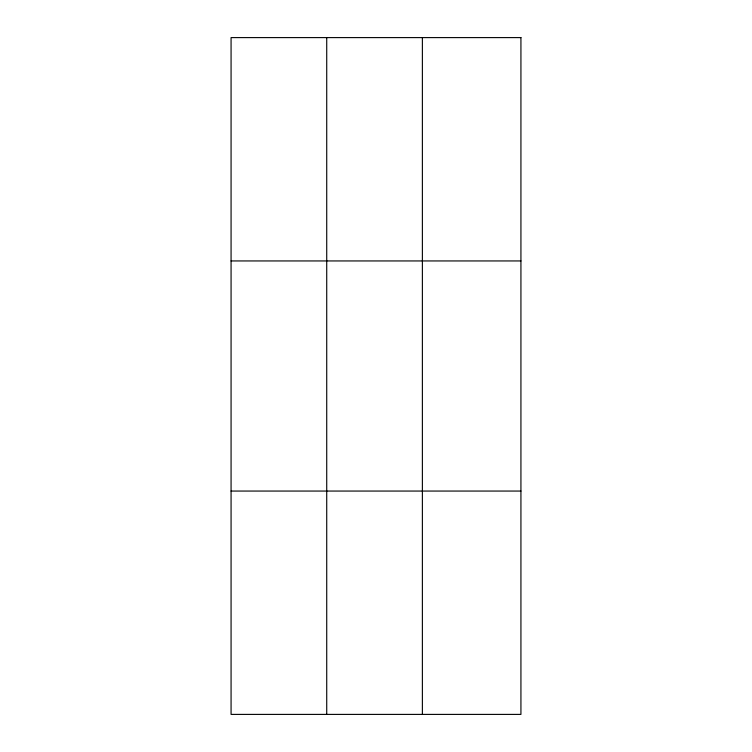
<?xml version="1.0" encoding="UTF-8"?>
<svg xmlns="http://www.w3.org/2000/svg" width="752" height="752" viewBox="0 0 752 752"><rect width="100%" height="100%" fill="white"/><g stroke="black" fill="none" stroke-linecap="round" stroke-linejoin="round"><path stroke-width="1.13" d="M326.725 37.6L326.725 714.4M422.38 37.6L422.38 714.4M231.071 260.944L520.929 260.944M231.071 491.056L520.929 491.056M520.929 37.6L520.929 714.4L231.071 714.4L231.071 37.6L520.929 37.6"/></g></svg>
